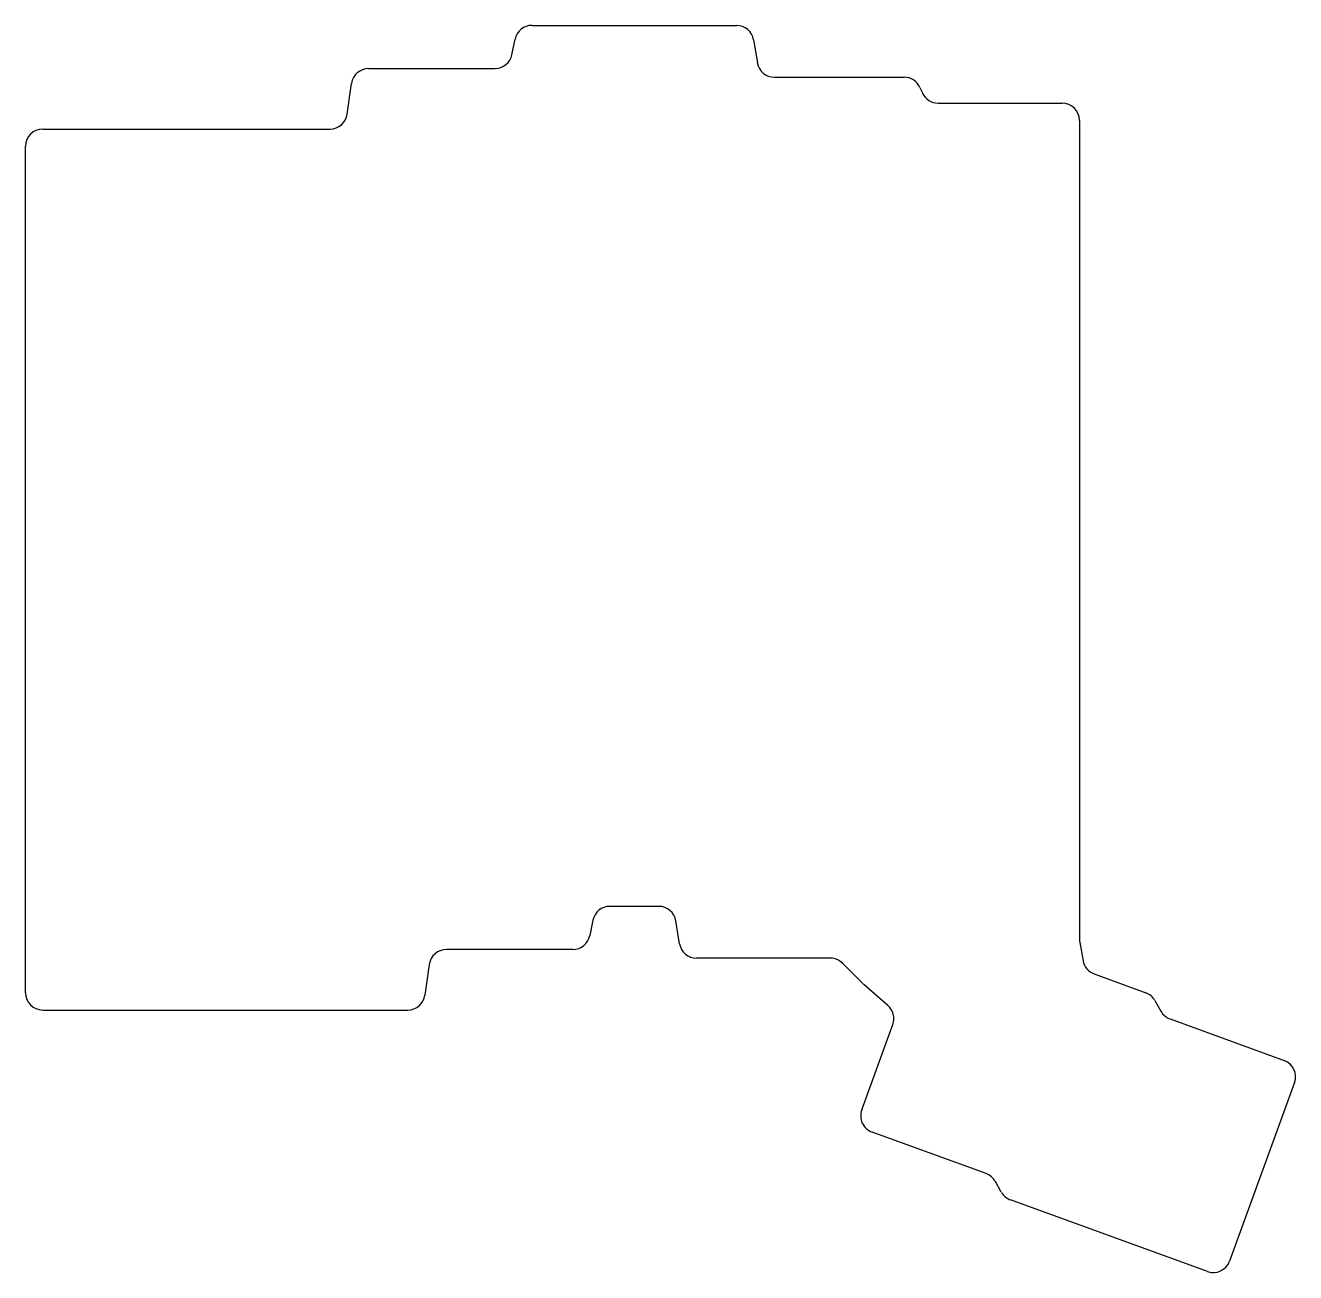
# Model space of a CAD drawing. Header units: millimetres. Extents: x -14 to 134, y -43 to 101.
import ezdxf

# ---------------------------------------------------------------- set-up
doc = ezdxf.new("R2010")
doc.units = ezdxf.units.MM

msp = doc.modelspace()

# ---------------------------------------------------------------- linework, layer by layer
for p, q in [((45.14, 101), (68.81, 101)), ((42.82, 97.61), (43.18, 99.39)), ((70.78, 99.33), (71.22, 96.67)), ((26.23, 96), (40.86, 96)), ((23.75, 90.72), (24.25, 94.28)), ((73.19, 95), (88.21, 95)), ((90.03, 93.82), (90.32, 93.18)), ((92.15, 92), (106.5, 92)), ((108.5, 90), (108.5, -4.82)), ((-11.5, 89), (21.77, 89)), ((-13.5, -11), (-13.5, 87)), ((59.81, -1), (54.14, -1)), ((52.18, -2.61), (51.82, -4.39)), ((62.22, -5.33), (61.78, -2.67)), ((108.53, -5.18), (108.92, -7.3)), ((49.86, -6), (35.23, -6)), ((79.67, -7), (64.19, -7)), ((33.25, -7.72), (32.75, -11.28)), ((83.45, -9.95), (81.09, -7.59)), ((110.21, -8.82), (116.18, -11)), ((86.34, -12.49), (83.55, -10.04)), ((-11.5, -13), (30.77, -13)), ((117.24, -11.9), (117.94, -13.14)), ((83.3, -24.57), (86.9, -14.67)), ((119, -14.04), (132.21, -18.85)), ((133.4, -21.41), (125.88, -42.09)), ((97.71, -31.94), (84.5, -27.13)), ((99.46, -34.08), (98.77, -32.84)), ((123.31, -43.28), (100.52, -34.99))]:
    msp.add_line(p, q)
for centre, start, end in [((45.14, 99), 90, 168.6901), ((68.81, 99), 9.4623, 90), ((40.86, 98), 270, 348.6901), ((26.23, 94), 90, 171.8699), ((73.19, 97), 189.4623, 270), ((88.21, 93), 24.2952, 90), ((92.15, 94), 204.2952, 270), ((106.5, 90), 0, 90), ((21.77, 91), 270, 351.8699), ((-11.5, 87), 90, 180), ((54.14, -3), 90, 168.6901), ((59.81, -3), 9.4623, 90), ((49.86, -4), 270, 348.6901), ((64.19, -5), 189.4623, 270), ((110.5, -4.82), 180, 190.4032), ((35.23, -8), 90, 171.8699), ((79.67, -9), 45, 90), ((110.89, -6.94), 190.4032, 250), ((84.87, -8.54), 225, 228.8222), ((-11.5, -11), 180, 270), ((30.77, -11), 270, 351.8699), ((115.5, -12.88), 29.1849, 70), ((85.02, -13.99), 340, 48.8222), ((119.68, -12.16), 209.1849, 250), ((131.52, -20.73), 340, 70), ((85.18, -25.25), 160, 250), ((97.02, -33.82), 29.1849, 70), ((101.21, -33.11), 209.1849, 250), ((124, -41.4), 250, 340)]:
    msp.add_arc(centre, 2, start, end)

doc.saveas('drawing.dxf')
